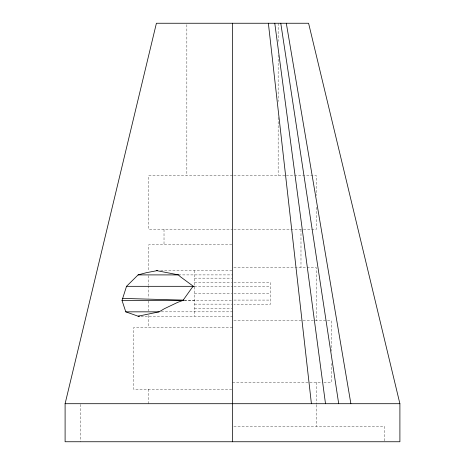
<?xml version="1.0" encoding="UTF-8"?>
<svg xmlns="http://www.w3.org/2000/svg" width="465" height="465" viewBox="0 0 465 465"><rect width="100%" height="100%" fill="white"/><g stroke="black" fill="none" stroke-linecap="round" stroke-linejoin="round"><path stroke-width="0.35" stroke-dasharray="2.33 1.74" d="M232.5 175.433L148.8 175.433L148.8 229.454L232.5 229.454M233.779 175.433L285.597 175.433M286.277 175.433L316.2 175.433L316.2 195.602M233.843 229.454L301.396 229.454M303.5 229.454L316.2 229.454L316.2 207.128M231.832 244.677L148.8 244.677L148.8 271.357M233.843 267.503L316.2 267.503L316.2 320.763M160.553 270.543L232.5 270.543M178.519 274.902L232.5 274.902M194.457 278.157L231.785 278.157M233.936 282.517L270.543 282.517L270.543 304.226L233.936 304.226M194.457 282.61L231.785 282.61M194.457 286.318L232.5 286.318M233.936 286.667L270.543 286.667M194.457 293.374L231.785 293.374M233.936 293.374L270.543 293.374M233.936 300.082L270.543 300.082M184.314 300.425L232.5 300.425M194.457 304.133L231.785 304.133M194.457 308.591L231.785 308.591M161.274 311.841L232.5 311.841M141.017 316.2L232.5 316.2M233.866 320.763L331.417 320.763L331.417 351.22M232.5 327.616L133.583 327.616L133.583 389.246L232.5 389.246M232.5 382.399L321.123 382.399M323.89 382.399L331.417 382.399L331.417 363.549M233.866 426.533L384.683 426.533L384.683 441.75M184.297 300.14L194.457 300.425M316.2 382.399L316.2 404.102M316.2 404.829L316.2 426.533M300.983 229.454L300.983 267.503M278.157 23.25L278.157 41.368M278.157 55.137L278.157 101.515M278.157 117.459L278.157 175.433M194.457 270.543L194.457 316.2M186.843 24.697L186.843 175.433M164.017 229.454L164.017 244.677M148.8 275.687L148.8 285.062M148.8 285.783L148.8 298.042M148.8 300.931L148.8 311.027M148.8 315.351L148.8 327.616M148.8 389.246L148.8 403.707M80.317 404.422L80.317 441.75"/><path stroke-width="0.7" d="M65.1 403.707L156.409 23.25L308.591 23.25L399.9 403.707L399.9 441.75L65.1 441.75L65.1 403.707L399.9 403.707M139.57 316.2L138.128 316.2L125.783 311.841L122.016 300.425L126.527 286.318L138.099 274.902L146.243 272.723L157.67 270.543M194.457 286.318L193.405 286.318L191.981 287.759L182.972 300.425L177.752 302.331L164.331 308.731L159.111 311.841L138.128 316.2M138.099 274.902L178.56 274.902M126.527 286.318L193.01 286.318M122.016 300.425L183.588 300.425M125.783 311.841L159.036 311.841M122.644 298.408L183.576 300.123M156.223 270.543L178.519 274.902L180.118 276.541L193.405 286.318M286.306 23.25L350.872 403.707M280.773 23.25L338.7 403.707M274.774 23.25L325.5 403.707M268.369 23.25L311.411 403.707M232.5 23.25L232.5 441.75"/></g></svg>
